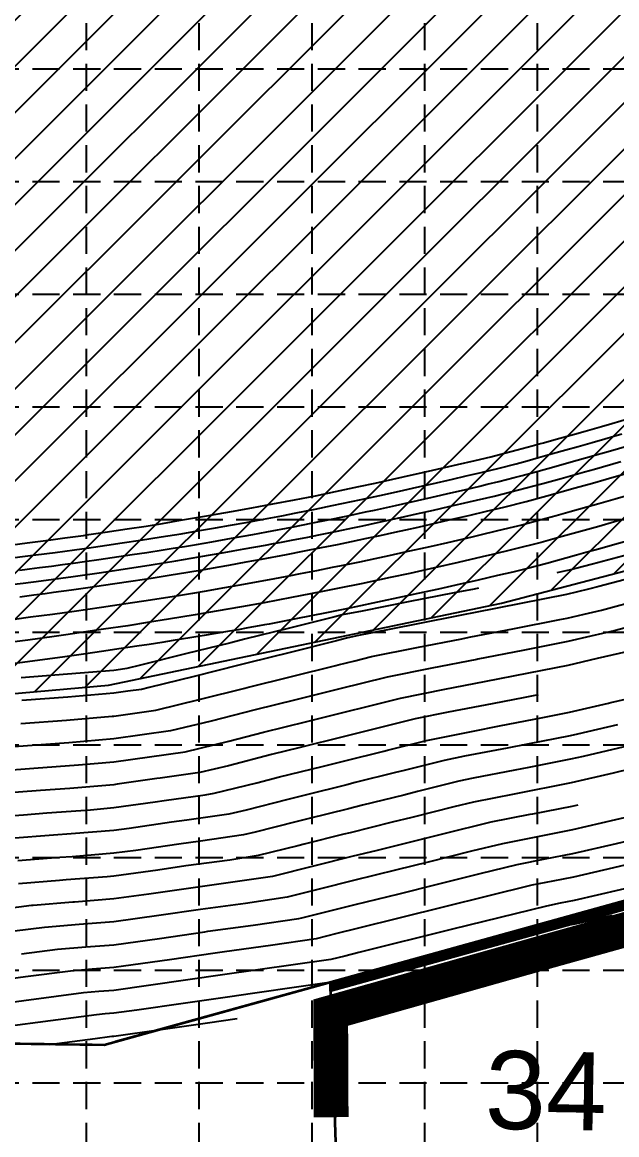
# Model space of a CAD drawing. Header units: inches. Extents: x 2387375 to 2389038, y 7083851 to 7084891.
# Drawn here: x 2387906.5 to 2388043.2, y 7084410.6 to 7084666.7 of the extents above; entities that cross this region are included whole.
import ezdxf
from ezdxf.enums import TextEntityAlignment as Align

# ---------------------------------------------------------------- set-up
doc = ezdxf.new("R2010")
doc.units = ezdxf.units.IN
doc.header["$MEASUREMENT"] = 0
doc.linetypes.add('HIDDEN', pattern=[0.375, 0.25, -0.125])
for name, color, linetype in [('CPGR1$0$CPG-FF', 2, 'Continuous'), ('GRID', 254, 'HIDDEN'), ('JCTR1$0$TP-CT-MAJR', 251, 'Continuous'), ('JCTR1$0$TP-CT-MINR', 253, 'Continuous'), ('SILT FENCE', 200, 'Continuous'), ('WATER', 5, 'Continuous')]:
    doc.layers.add(name, color=color, linetype=linetype)
for name, color, linetype, lineweight in [('CPGR1$0$CPG-PV-WALL', 2, 'Continuous', 30), ('CRWR1$0$CRW-PR-LOT', 3, 'Continuous', 35), ('CRWR1$0$CRW-PR-PLAT-LN', 2, 'Continuous', 30), ('CRWR1$0$CRW-PR-ROW', 4, 'Continuous', 80), ('XREF-JCTR', 7, 'Continuous', 35)]:
    doc.layers.add(name, color=color, linetype=linetype, lineweight=lineweight)
doc.styles.add('L100', font='simplex', dxfattribs={"height": 4})
doc.styles.get("Standard").update_dxf_attribs({"font": 'ARIAL.TTF'})
doc.dimstyles.new('SPOT', dxfattribs={"dimscale": 40, "dimtxt": 4, "dimasz": 0.025, "dimexe": 0.03, "dimexo": 0.03, "dimgap": 0.03, "dimtad": 0, "dimtih": 1, "dimtoh": 1, "dimdsep": 46, "dimtxsty": 'L100', "dimblk": 'c', "dimcen": 0, "dimadec": 0, "dimazin": 0, "dimtfac": 1, "dimtofl": 0, "dimtmove": 0, "dimatfit": 3, "dimldrblk": 'c', "dimfxl": 0, "dimtolj": 1, "dimtzin": 0, "dimarcsym": 0})

# ---------------------------------------------------------------- blocks, each defined once
blk = doc.blocks.new('c')

msp = doc.modelspace()

# ---------------------------------------------------------------- hatches: boundary and pattern name
at = {"layer": 'CPGR1$0$CPG-PV-WALL'}
h = msp.add_hatch(dxfattribs=at)
h.set_pattern_fill('ANSI31', color=130, angle=90, style=0)
h.set_pattern_definition([(135, (9472566.95094, 4696131.97047), (-0.0883883476483, -0.0883883476483), [])])
edge = h.paths.add_edge_path()
edge.add_arc((2387743.3, 7084275.54), 183, 66.9842, 90.4711)
edge.add_line((2387741.79, 7084458.54), (2387677.29, 7084458.01))
edge.add_arc((2387676.53, 7084550), 92, 246.3243, 270.4711, ccw=False)
edge.add_arc((2387596.22, 7084366.84), 108, 66.3243, 71.0852)
edge.add_line((2387631.23, 7084469.01), (2387631.88, 7084470.9))
edge.add_arc((2387596.22, 7084366.84), 110, 66.3243, 71.0852, ccw=False)
edge.add_arc((2387676.53, 7084550), 90, 246.3243, 270.4711)
edge.add_line((2387677.27, 7084460.01), (2387741.78, 7084460.54))
edge.add_arc((2387743.3, 7084275.54), 185, 66.9842, 90.4711, ccw=False)
edge.add_line((2387815.63, 7084445.82), (2387814.85, 7084443.98))
h.paths.add_polyline_path([(2387977.36, 7084443.68), (2388528.08, 7084596.47), (2388549.5, 7084519.29), (2388551.42, 7084519.83), (2388529.47, 7084598.93), (2387977.3, 7084445.73)])
at = {"layer": 'WATER'}
h = msp.add_hatch(dxfattribs=at)
h.set_pattern_fill('ANSI31', color=256, scale=60, style=0)
h.paths.add_polyline_path([(2387654.94, 7084521.62), (2387679.64, 7084506.64), (2387723.77, 7084497.76), (2387889.16, 7084510.8), (2387926.35, 7084514.13), (2388016.7, 7084533), (2388141.86, 7084565.74), (2388228.84, 7084591.57), (2388390.66, 7084629), (2388500.85, 7084657.63), (2388592.27, 7084679.7), (2388707.43, 7084710.82), (2388737.54, 7084716.2), (2388780.22, 7084766.43), (2388754.71, 7084793.89), (2388201.91, 7084776.28), (2388014.44, 7084766.67), (2387879.85, 7084777.88), (2387769.29, 7084787.49), (2387692.38, 7084779.48), (2387663.54, 7084771.47), (2387660.34, 7084745.84), (2387660.34, 7084691.39), (2387641.11, 7084659.35), (2387628.29, 7084611.3), (2387633.61, 7084569.81), (2387646.88, 7084529.48)])

# ---------------------------------------------------------------- linework, layer by layer
at = {"color": 7}
for p, q in [((2388762.41, 7084663.56), (2387927.99, 7084432.05)), ((2387922.59, 7084431.36), (2387820.11, 7084432.78))]:
    msp.add_line(p, q, dxfattribs=at)
at = {"layer": 'CPGR1$0$CPG-PV-WALL', "color": 130}
msp.add_lwpolyline([(2387977.36, 7084443.68), (2388528.08, 7084596.47), (2388549.5, 7084519.29), (2388551.42, 7084519.83), (2388529.47, 7084598.93), (2387977.3, 7084445.73), (2387977.36, 7084443.68)], dxfattribs=at)
at = {"layer": 'CRWR1$0$CRW-PR-LOT', "color": 7}
msp.add_line((2387977.3, 7084445.73), (2387979.67, 7084375.04), dxfattribs=at)
msp.add_lwpolyline([(2387581.27, 7084497.63), (2387606.53, 7084493.42), (2387606.67, 7084476.34, -0.079681), (2387640.39, 7084467.58, 0.105752), (2387677.27, 7084460.01), (2387741.78, 7084460.54, -0.14249), (2387841.24, 7084432.49), (2387925.34, 7084431.32), (2388765.06, 7084664.3), (2388974.71, 7084370.95), (2388910.44, 7084251.14)], format="xyb", dxfattribs=at)
at = {"layer": 'CRWR1$0$CRW-PR-PLAT-LN', "color": 7}
msp.add_lwpolyline([(2387979.67, 7084375.04), (2387977.3, 7084445.73), (2388068.5, 7084471.04), (2388071.62, 7084378.09, -0.002413), (2388067.52, 7084377.93), (2387984.75, 7084375.16, -0.005643), (2387979.67, 7084375.04, -3.875605)], format="xyb", dxfattribs=at)
for points in [[(2387841.24, 7084432.49), (2387925.34, 7084431.32), (2387977.3, 7084445.73)], [(2387977.3, 7084445.73), (2387979.67, 7084375.04)]]:
    msp.add_lwpolyline(points, dxfattribs=at)
at = {"layer": 'CRWR1$0$CRW-PR-ROW', "color": 7}
msp.add_arc((2387977.2, 7084600.03), 225, 234.2147, 271.9224, dxfattribs=at)
at = {"layer": 'GRID', "color": 252, "linetype": 'HIDDEN', "ltscale": 25}
for p, q in [((2387921.22, 7084863.39), (2387921.22, 7083955.7)), ((2387947.15, 7084863.39), (2387947.15, 7083955.7)), ((2387973.08, 7084863.39), (2387973.08, 7083955.7)), ((2387999.01, 7084863.39), (2387999.01, 7083955.7)), ((2388024.95, 7084863.39), (2388024.95, 7083955.7)), ((2387402.61, 7084655.94), (2389010.32, 7084655.94)), ((2387402.61, 7084630.01), (2389010.32, 7084630.01)), ((2387402.61, 7084604.08), (2389010.32, 7084604.08)), ((2387402.61, 7084578.15), (2389010.32, 7084578.15)), ((2387402.61, 7084552.22), (2389010.32, 7084552.22)), ((2387402.61, 7084526.29), (2389010.32, 7084526.29)), ((2387402.61, 7084500.36), (2389010.32, 7084500.36)), ((2387402.61, 7084474.43), (2389010.32, 7084474.43)), ((2387402.61, 7084448.5), (2389010.32, 7084448.5)), ((2387402.61, 7084422.57), (2389010.32, 7084422.57))]:
    msp.add_line(p, q, dxfattribs=at)
at = {"layer": 'JCTR1$0$TP-CT-MAJR', "color": 35}
for points, elevation in [([(2387902.01, 7084537.01), (2387906.75, 7084537.61), (2387910.83, 7084538.15), (2387918.24, 7084539.15), (2387924.17, 7084539.99), (2387930.71, 7084540.95), (2387936.16, 7084541.8), (2387941.86, 7084542.74), (2387947.11, 7084543.64), (2387952.95, 7084544.66), (2387955.05, 7084545.04), (2387957.58, 7084545.49), (2387962.42, 7084546.36), (2387964.26, 7084546.69), (2387966.14, 7084547.03), (2387968.85, 7084547.53), (2387971.83, 7084548.11), (2387975.11, 7084548.77), (2387978.95, 7084549.56), (2387982.57, 7084550.32), (2387984.84, 7084550.81), (2387988.18, 7084551.53), (2387993.52, 7084552.71), (2387997.18, 7084553.53), (2388001.09, 7084554.41), (2388004.64, 7084555.22), (2388009.32, 7084556.3), (2388015, 7084557.62), (2388018.85, 7084558.57), (2388024.17, 7084559.98), (2388026.25, 7084560.54), (2388030.43, 7084561.7), (2388035.8, 7084563.2), (2388038.14, 7084563.86), (2388044.17, 7084565.58)], 595), ([(2388042.14, 7084461.09), (2388035.01, 7084459.43), (2388033.56, 7084459.09), (2388031.98, 7084458.78), (2388030.4, 7084458.47), (2388020.06, 7084455.92), (2388009.72, 7084453.34), (2388007.35, 7084452.76), (2387997.01, 7084450.19), (2387986.67, 7084447.63), (2387984.3, 7084447.04), (2387982.57, 7084446.61), (2387980.83, 7084446.18), (2387970.15, 7084444.63), (2387959.46, 7084443.12), (2387954.22, 7084442.38), (2387943.54, 7084440.84), (2387932.85, 7084439.31), (2387927.61, 7084438.58), (2387925.59, 7084438.42), (2387923.57, 7084438.25), (2387913.04, 7084436.87), (2387902.5, 7084435.47)], 615)]:
    msp.add_lwpolyline(points, dxfattribs=dict(at, elevation=elevation))
for points in [[(2388047.98, 7084544.72), (2388037.62, 7084541.95), (2388033.84, 7084540.94), (2388032.69, 7084540.67), (2388031.54, 7084540.4), (2388029.45, 7084539.99)], [(2388011.46, 7084536.44), (2388010.41, 7084536.23), (2388005.82, 7084535.33), (2387995.26, 7084533.25), (2387984.69, 7084531.17), (2387980.1, 7084530.26), (2387979.23, 7084530.04), (2387978.36, 7084529.82), (2387967.98, 7084527.24), (2387957.6, 7084524.66), (2387954.47, 7084523.88), (2387944.09, 7084521.28), (2387933.71, 7084518.7), (2387930.57, 7084517.93), (2387929.09, 7084517.72), (2387927.61, 7084517.51), (2387916.96, 7084516.64), (2387906.3, 7084515.8)], [(2388025.14, 7084511.89), (2388022.12, 7084511.29), (2388014.54, 7084509.82), (2388004.44, 7084507.86), (2387996.87, 7084506.33), (2387988.61, 7084504.28), (2387980.34, 7084502.23), (2387970.44, 7084499.77), (2387963.84, 7084498.12), (2387953.96, 7084495.57), (2387947.33, 7084494.01), (2387938.2, 7084492.71), (2387937.47, 7084492.61), (2387928.34, 7084491.28), (2387927.61, 7084491.2), (2387917.45, 7084490.35), (2387910.69, 7084489.84), (2387900.52, 7084489.06)], [(2388034.26, 7084486.51), (2388032.88, 7084486.2), (2388023.87, 7084484.42), (2388023.26, 7084484.3), (2388014.24, 7084482.54), (2388013.63, 7084482.4), (2388003.8, 7084479.99), (2387997.98, 7084478.52), (2387988.16, 7084476.08), (2387982.32, 7084474.63), (2387973.49, 7084472.43), (2387973.2, 7084472.36), (2387964.38, 7084470.14), (2387964.08, 7084470.09), (2387953.88, 7084468.57), (2387945.85, 7084467.49), (2387935.64, 7084465.98), (2387927.61, 7084464.89), (2387918.52, 7084464.16), (2387918.14, 7084464.13), (2387909.05, 7084463.41), (2387908.67, 7084463.37), (2387898.68, 7084462.07)]]:
    msp.add_lwpolyline(points, dxfattribs=at)
at = {"layer": 'JCTR1$0$TP-CT-MINR', "color": 35}
for p, q in [((2388042.13, 7084574.36, 592), (2388046.27, 7084575.56, 592)), ((2388033.52, 7084571.91, 592), (2388035.95, 7084572.6, 592)), ((2388035.95, 7084572.6, 592), (2388039.7, 7084573.66, 592)), ((2388039.7, 7084573.66, 592), (2388042.13, 7084574.36, 592)), ((2388023.75, 7084569.19, 592), (2388025.4, 7084569.65, 592)), ((2388025.4, 7084569.65, 592), (2388026.39, 7084569.92, 592)), ((2388026.39, 7084569.92, 592), (2388029.32, 7084570.73, 592)), ((2388029.32, 7084570.73, 592), (2388033.52, 7084571.91, 592)), ((2388034.35, 7084569.06, 593), (2388037.59, 7084569.98, 593)), ((2388037.59, 7084569.98, 593), (2388040.46, 7084570.79, 593)), ((2388040.46, 7084570.79, 593), (2388042.56, 7084571.39, 593)), ((2388042.56, 7084571.39, 593), (2388044.43, 7084571.93, 593)), ((2388014.24, 7084566.7, 592), (2388017.42, 7084567.49, 592)), ((2388017.42, 7084567.49, 592), (2388020.35, 7084568.26, 592)), ((2388020.35, 7084568.26, 592), (2388023.75, 7084569.19, 592)), ((2388025.23, 7084566.5, 593), (2388027.37, 7084567.1, 593)), ((2388027.37, 7084567.1, 593), (2388028.48, 7084567.41, 593)), ((2388028.48, 7084567.41, 593), (2388031.51, 7084568.26, 593)), ((2388031.51, 7084568.26, 593), (2388034.35, 7084569.06, 593)), ((2388037.99, 7084566.97, 594), (2388039.54, 7084567.41, 594)), ((2388039.54, 7084567.41, 594), (2388041.23, 7084567.89, 594)), ((2388041.23, 7084567.89, 594), (2388046.01, 7084569.26, 594)), ((2388003.65, 7084564.23, 592), (2388006.61, 7084564.92, 592)), ((2388006.61, 7084564.92, 592), (2388010.64, 7084565.85, 592)), ((2388010.64, 7084565.85, 592), (2388014.24, 7084566.7, 592)), ((2388016.19, 7084564.09, 593), (2388020.09, 7084565.08, 593)), ((2388020.09, 7084565.08, 593), (2388022.66, 7084565.78, 593)), ((2388022.66, 7084565.78, 593), (2388025.23, 7084566.5, 593)), ((2388027.38, 7084563.99, 594), (2388034.09, 7084565.87, 594)), ((2388034.09, 7084565.87, 594), (2388037.99, 7084566.97, 594)), ((2387987.64, 7084560.63, 592), (2387994.09, 7084562.06, 592)), ((2387994.09, 7084562.06, 592), (2387999.25, 7084563.22, 592)), ((2387999.25, 7084563.22, 592), (2388003.65, 7084564.23, 592)), ((2388005.42, 7084561.52, 593), (2388008.58, 7084562.27, 593)), ((2388008.58, 7084562.27, 593), (2388012.06, 7084563.09, 593)), ((2388012.06, 7084563.09, 593), (2388016.19, 7084564.09, 593)), ((2388016.08, 7084560.98, 594), (2388019.64, 7084561.87, 594)), ((2388019.64, 7084561.87, 594), (2388021.5, 7084562.36, 594)), ((2388021.5, 7084562.36, 594), (2388024.3, 7084563.13, 594)), ((2388024.3, 7084563.13, 594), (2388027.38, 7084563.99, 594)), ((2388040.81, 7084561.53, 596), (2388045.85, 7084562.97, 596)), ((2387978.58, 7084558.68, 592), (2387983.92, 7084559.82, 592)), ((2387983.92, 7084559.82, 592), (2387987.64, 7084560.63, 592)), ((2387993.3, 7084558.76, 593), (2387997.27, 7084559.65, 593)), ((2387997.27, 7084559.65, 593), (2388000.77, 7084560.45, 593)), ((2388000.77, 7084560.45, 593), (2388005.42, 7084561.52, 593)), ((2388008.22, 7084559.1, 594), (2388011.73, 7084559.93, 594)), ((2388011.73, 7084559.93, 594), (2388013.46, 7084560.35, 594)), ((2388013.46, 7084560.35, 594), (2388016.08, 7084560.98, 594)), ((2388027.12, 7084557.68, 596), (2388033.65, 7084559.51, 596)), ((2388033.65, 7084559.51, 596), (2388037.67, 7084560.64, 596)), ((2388037.67, 7084560.64, 596), (2388040.81, 7084561.53, 596)), ((2387964.14, 7084555.82, 592), (2387969.13, 7084556.76, 592)), ((2387969.13, 7084556.76, 592), (2387973.96, 7084557.72, 592)), ((2387973.96, 7084557.72, 592), (2387978.58, 7084558.68, 592)), ((2387977.78, 7084555.44, 593), (2387984.43, 7084556.83, 593)), ((2387984.43, 7084556.83, 593), (2387988.72, 7084557.75, 593)), ((2387988.72, 7084557.75, 593), (2387993.3, 7084558.76, 593)), ((2387997.38, 7084556.6, 594), (2388000.75, 7084557.36, 594)), ((2388000.75, 7084557.36, 594), (2388005.05, 7084558.36, 594)), ((2388005.05, 7084558.36, 594), (2388008.22, 7084559.1, 594)), ((2388022.42, 7084556.39, 596), (2388027.12, 7084557.68, 596)), ((2388042.83, 7084556.91, 597), (2388039.07, 7084555.84, 597)), ((2388047.4, 7084558.21, 597), (2388042.83, 7084556.91, 597)), ((2387954.66, 7084554.11, 592), (2387959.32, 7084554.94, 592)), ((2387959.32, 7084554.94, 592), (2387964.14, 7084555.82, 592)), ((2387969.54, 7084553.78, 593), (2387973.91, 7084554.65, 593)), ((2387973.91, 7084554.65, 593), (2387977.78, 7084555.44, 593)), ((2387985.46, 7084553.98, 594), (2387987.51, 7084554.42, 594)), ((2387987.51, 7084554.42, 594), (2387992.33, 7084555.47, 594)), ((2387992.33, 7084555.47, 594), (2387997.38, 7084556.6, 594)), ((2388013.26, 7084554.12, 596), (2388017.29, 7084555.09, 596)), ((2388017.29, 7084555.09, 596), (2388022.42, 7084556.39, 596)), ((2388036.34, 7084555.07, 597), (2388032.49, 7084553.99, 597)), ((2388039.07, 7084555.84, 597), (2388036.34, 7084555.07, 597)), ((2387938.74, 7084551.34, 592), (2387942.93, 7084552.05, 592)), ((2387942.93, 7084552.05, 592), (2387949.81, 7084553.24, 592)), ((2387949.81, 7084553.24, 592), (2387954.66, 7084554.11, 592)), ((2387958.02, 7084551.58, 593), (2387961.98, 7084552.32, 593)), ((2387961.98, 7084552.32, 593), (2387966.2, 7084553.12, 593)), ((2387966.2, 7084553.12, 593), (2387969.54, 7084553.78, 593)), ((2387973.35, 7084551.47, 594), (2387976.49, 7084552.11, 594)), ((2387976.49, 7084552.11, 594), (2387981.37, 7084553.12, 594)), ((2387981.37, 7084553.12, 594), (2387985.46, 7084553.98, 594)), ((2388002.07, 7084551.51, 596), (2388005.4, 7084552.28, 596)), ((2388005.4, 7084552.28, 596), (2388009.49, 7084553.23, 596)), ((2388009.49, 7084553.23, 596), (2388013.26, 7084554.12, 596)), ((2388025.85, 7084552.14, 597), (2388021.42, 7084550.97, 597)), ((2388029.28, 7084553.09, 597), (2388025.85, 7084552.14, 597)), ((2388032.49, 7084553.99, 597), (2388029.28, 7084553.09, 597)), ((2388042.73, 7084551.68, 598), (2388039.11, 7084550.66, 598)), ((2388047.98, 7084553.18, 598), (2388042.73, 7084551.68, 598)), ((2387921.85, 7084548.77, 592), (2387925.55, 7084549.3, 592)), ((2387925.55, 7084549.3, 592), (2387930.64, 7084550.06, 592)), ((2387930.64, 7084550.06, 592), (2387934.99, 7084550.74, 592)), ((2387934.99, 7084550.74, 592), (2387938.74, 7084551.34, 592)), ((2387943.07, 7084548.97, 593), (2387946.82, 7084549.6, 593)), ((2387946.82, 7084549.6, 593), (2387950.98, 7084550.32, 593)), ((2387950.98, 7084550.32, 593), (2387954.37, 7084550.92, 593)), ((2387954.37, 7084550.92, 593), (2387958.02, 7084551.58, 593)), ((2387959.51, 7084548.8, 594), (2387962.79, 7084549.42, 594)), ((2387962.79, 7084549.42, 594), (2387968.48, 7084550.51, 594)), ((2387968.48, 7084550.51, 594), (2387973.35, 7084551.47, 594)), ((2387988.84, 7084548.58, 596), (2387992.2, 7084549.31, 596)), ((2387992.2, 7084549.31, 596), (2387994.75, 7084549.87, 596)), ((2387994.75, 7084549.87, 596), (2387997.59, 7084550.5, 596)), ((2387997.59, 7084550.5, 596), (2388002.07, 7084551.51, 596)), ((2388015.53, 7084549.53, 597), (2388012.07, 7084548.7, 597)), ((2388018.39, 7084550.22, 597), (2388015.53, 7084549.53, 597)), ((2388021.42, 7084550.97, 597), (2388018.39, 7084550.22, 597)), ((2388034.86, 7084549.46, 598), (2388030.67, 7084548.29, 598)), ((2388039.11, 7084550.66, 598), (2388034.86, 7084549.46, 598)), ((2387904.28, 7084546.4, 592), (2387907.63, 7084546.83, 592)), ((2387907.63, 7084546.83, 592), (2387912.52, 7084547.48, 592)), ((2387912.52, 7084547.48, 592), (2387916.28, 7084547.99, 592)), ((2387916.28, 7084547.99, 592), (2387920.61, 7084548.59, 592)), ((2387920.61, 7084548.59, 592), (2387921.85, 7084548.77, 592)), ((2387925.93, 7084546.32, 593), (2387929.5, 7084546.84, 593)), ((2387929.5, 7084546.84, 593), (2387933.69, 7084547.47, 593)), ((2387933.69, 7084547.47, 593), (2387938.48, 7084548.22, 593)), ((2387938.48, 7084548.22, 593), (2387943.07, 7084548.97, 593)), ((2387943.83, 7084546.05, 594), (2387946.55, 7084546.51, 594)), ((2387946.55, 7084546.51, 594), (2387950.08, 7084547.11, 594)), ((2387950.08, 7084547.11, 594), (2387954.66, 7084547.92, 594)), ((2387954.66, 7084547.92, 594), (2387959.51, 7084548.8, 594)), ((2387975.3, 7084545.77, 596), (2387979.02, 7084546.52, 596)), ((2387979.02, 7084546.52, 596), (2387982.23, 7084547.18, 596)), ((2387982.23, 7084547.18, 596), (2387985.74, 7084547.92, 596)), ((2387985.74, 7084547.92, 596), (2387988.84, 7084548.58, 596)), ((2388004.34, 7084546.9, 597), (2388000.22, 7084545.96, 597)), ((2388009.91, 7084548.19, 597), (2388004.34, 7084546.9, 597)), ((2388012.07, 7084548.7, 597), (2388009.91, 7084548.19, 597)), ((2388025.84, 7084546.95, 598), (2388019.34, 7084545.3, 598)), ((2388030.67, 7084548.29, 598), (2388025.84, 7084546.95, 598)), ((2388045.88, 7084547.35, 599), (2388042.79, 7084546.48, 599)), ((2387906.59, 7084543.69, 593), (2387909.64, 7084544.08, 593)), ((2387909.64, 7084544.08, 593), (2387914.1, 7084544.67, 593)), ((2387914.1, 7084544.67, 593), (2387918.56, 7084545.28, 593)), ((2387918.56, 7084545.28, 593), (2387921.36, 7084545.67, 593)), ((2387921.36, 7084545.67, 593), (2387925.93, 7084546.32, 593)), ((2387928.72, 7084543.69, 594), (2387931.83, 7084544.15, 594)), ((2387931.83, 7084544.15, 594), (2387935.16, 7084544.66, 594)), ((2387935.16, 7084544.66, 594), (2387938.94, 7084545.25, 594)), ((2387938.94, 7084545.25, 594), (2387941.25, 7084545.63, 594)), ((2387941.25, 7084545.63, 594), (2387943.83, 7084546.05, 594)), ((2387961.54, 7084543.11, 596), (2387967.25, 7084544.19, 596)), ((2387967.25, 7084544.19, 596), (2387971.42, 7084545, 596)), ((2387971.42, 7084545, 596), (2387975.3, 7084545.77, 596)), ((2387994.52, 7084544.7, 597), (2387990.83, 7084543.89, 597)), ((2388000.22, 7084545.96, 597), (2387994.52, 7084544.7, 597)), ((2388014.62, 7084544.17, 598), (2388012.25, 7084543.61, 598)), ((2388019.34, 7084545.3, 598), (2388014.62, 7084544.17, 598)), ((2388033.93, 7084544, 599), (2388027.17, 7084542.13, 599)), ((2388036.13, 7084544.61, 599), (2388033.93, 7084544, 599)), ((2388039.35, 7084545.51, 599), (2388036.13, 7084544.61, 599)), ((2388042.79, 7084546.48, 599), (2388039.35, 7084545.51, 599)), ((2387902.42, 7084543.16, 593), (2387906.59, 7084543.69, 593)), ((2387910.52, 7084541.17, 594), (2387913.22, 7084541.52, 594)), ((2387913.22, 7084541.52, 594), (2387915.75, 7084541.86, 594)), ((2387915.75, 7084541.86, 594), (2387918.24, 7084542.2, 594)), ((2387918.24, 7084542.2, 594), (2387920.8, 7084542.56, 594)), ((2387920.8, 7084542.56, 594), (2387924.14, 7084543.03, 594)), ((2387924.14, 7084543.03, 594), (2387928.72, 7084543.69, 594)), ((2387951.83, 7084541.35, 596), (2387954, 7084541.74, 596)), ((2387954, 7084541.74, 596), (2387958.03, 7084542.46, 596)), ((2387958.03, 7084542.46, 596), (2387961.54, 7084543.11, 596)), ((2387979.89, 7084541.59, 597), (2387977.82, 7084541.17, 597)), ((2387982.18, 7084542.06, 597), (2387979.89, 7084541.59, 597)), ((2387984.03, 7084542.45, 597), (2387982.18, 7084542.06, 597)), ((2387987.63, 7084543.2, 597), (2387984.03, 7084542.45, 597)), ((2387990.83, 7084543.89, 597), (2387987.63, 7084543.2, 597)), ((2388006.73, 7084542.32, 598), (2388001.34, 7084541.1, 598)), ((2388012.25, 7084543.61, 598), (2388006.73, 7084542.32, 598)), ((2388027.17, 7084542.13, 599), (2388023.04, 7084541.05, 599)), ((2387905.92, 7084540.57, 594), (2387907.11, 7084540.73, 594)), ((2387907.11, 7084540.73, 594), (2387908.2, 7084540.86, 594)), ((2387908.2, 7084540.86, 594), (2387910.52, 7084541.17, 594)), ((2387936.18, 7084538.76, 596), (2387940.74, 7084539.48, 596)), ((2387940.74, 7084539.48, 596), (2387944.13, 7084540.04, 596)), ((2387944.13, 7084540.04, 596), (2387948.32, 7084540.75, 596)), ((2387948.32, 7084540.75, 596), (2387951.83, 7084541.35, 596)), ((2387968.17, 7084539.27, 597), (2387964.54, 7084538.58, 597)), ((2387970.06, 7084539.63, 597), (2387968.17, 7084539.27, 597)), ((2387971.65, 7084539.94, 597), (2387970.06, 7084539.63, 597)), ((2387974.16, 7084540.44, 597), (2387971.65, 7084539.94, 597)), ((2387977.82, 7084541.17, 597), (2387974.16, 7084540.44, 597)), ((2387991.1, 7084538.85, 598), (2387984.46, 7084537.45, 598)), ((2387995.64, 7084539.83, 598), (2387991.1, 7084538.85, 598)), ((2388001.34, 7084541.1, 598), (2387995.64, 7084539.83, 598)), ((2388015.77, 7084539.32, 599), (2388011.37, 7084538.31, 599)), ((2388019.3, 7084540.14, 599), (2388015.77, 7084539.32, 599)), ((2388023.04, 7084541.05, 599), (2388019.3, 7084540.14, 599)), ((2388049.4, 7084539.54, 601), (2388039.1, 7084536.79, 601)), ((2387917.82, 7084536.05, 596), (2387921.6, 7084536.58, 596)), ((2387921.6, 7084536.58, 596), (2387927.29, 7084537.41, 596)), ((2387927.29, 7084537.41, 596), (2387931.99, 7084538.11, 596)), ((2387931.99, 7084538.11, 596), (2387936.18, 7084538.76, 596)), ((2387952.6, 7084536.41, 597), (2387948.84, 7084535.76, 597)), ((2387956.57, 7084537.11, 597), (2387952.6, 7084536.41, 597)), ((2387964.54, 7084538.58, 597), (2387956.57, 7084537.11, 597)), ((2387979.38, 7084536.41, 598), (2387975.17, 7084535.57, 598)), ((2387984.46, 7084537.45, 598), (2387979.38, 7084536.41, 598)), ((2388006.19, 7084537.13, 599), (2388002.21, 7084536.24, 599)), ((2388011.37, 7084538.31, 599), (2388006.19, 7084537.13, 599)), ((2388039.1, 7084536.79, 601), (2388036.76, 7084536.17, 601)), ((2387905.98, 7084534.46, 596), (2387909.21, 7084534.88, 596)), ((2387909.21, 7084534.88, 596), (2387911.82, 7084535.23, 596)), ((2387911.82, 7084535.23, 596), (2387913.73, 7084535.49, 596)), ((2387913.73, 7084535.49, 596), (2387917.82, 7084536.05, 596)), ((2387939.02, 7084534.14, 597), (2387934.44, 7084533.42, 597)), ((2387942.48, 7084534.69, 597), (2387939.02, 7084534.14, 597)), ((2387945.65, 7084535.22, 597), (2387942.48, 7084534.69, 597)), ((2387948.84, 7084535.76, 597), (2387945.65, 7084535.22, 597)), ((2387968.44, 7084534.27, 598), (2387962.11, 7084533.08, 598)), ((2387975.17, 7084535.57, 598), (2387968.44, 7084534.27, 598)), ((2387993.95, 7084534.42, 599), (2387988.23, 7084533.2, 599)), ((2387997.52, 7084535.2, 599), (2387993.95, 7084534.42, 599)), ((2388002.21, 7084536.24, 599), (2387997.52, 7084535.2, 599)), ((2388031.67, 7084534.98, 601), (2388021.18, 7084532.9, 601)), ((2388034.22, 7084535.58, 601), (2388031.67, 7084534.98, 601)), ((2388036.76, 7084536.17, 601), (2388034.22, 7084535.58, 601)), ((2388039.69, 7084531.4, 602), (2388049.9, 7084534.11, 602)), ((2387924.76, 7084531.98, 597), (2387918.47, 7084531.08, 597)), ((2387929.82, 7084532.72, 597), (2387924.76, 7084531.98, 597)), ((2387934.44, 7084533.42, 597), (2387929.82, 7084532.72, 597)), ((2387956.94, 7084532.14, 598), (2387951.08, 7084531.11, 598)), ((2387962.11, 7084533.08, 598), (2387956.94, 7084532.14, 598)), ((2387980.33, 7084531.55, 599), (2387976.49, 7084530.77, 599)), ((2387983.19, 7084532.14, 599), (2387980.33, 7084531.55, 599)), ((2387988.23, 7084533.2, 599), (2387983.19, 7084532.14, 599)), ((2388021.18, 7084532.9, 601), (2388010.69, 7084530.84, 601)), ((2388035.75, 7084530.48, 602), (2388039.69, 7084531.4, 602)), ((2387908.42, 7084529.72, 597), (2387904.76, 7084529.25, 597)), ((2387913.46, 7084530.39, 597), (2387908.42, 7084529.72, 597)), ((2387918.47, 7084531.08, 597), (2387913.46, 7084530.39, 597)), ((2387940.14, 7084529.28, 598), (2387935.31, 7084528.5, 598)), ((2387946.26, 7084530.28, 598), (2387940.14, 7084529.28, 598)), ((2387951.08, 7084531.11, 598), (2387946.26, 7084530.28, 598)), ((2387966.71, 7084528.84, 599), (2387965.22, 7084528.55, 599)), ((2387969.4, 7084529.36, 599), (2387966.71, 7084528.84, 599)), ((2387976.49, 7084530.77, 599), (2387969.4, 7084529.36, 599)), ((2388007.56, 7084530.23, 601), (2387997.07, 7084528.17, 601)), ((2388010.69, 7084530.84, 601), (2388007.56, 7084530.23, 601)), ((2388019.72, 7084527.16, 602), (2388030.13, 7084529.22, 602)), ((2388030.13, 7084529.22, 602), (2388031.81, 7084529.56, 602)), ((2388031.81, 7084529.56, 602), (2388035.75, 7084530.48, 602)), ((2388052.27, 7084529.19, 603), (2388042.62, 7084526.63, 603)), ((2387925.23, 7084526.97, 598), (2387916.56, 7084525.71, 598)), ((2387930.76, 7084527.8, 598), (2387925.23, 7084526.97, 598)), ((2387935.31, 7084528.5, 598), (2387930.76, 7084527.8, 598)), ((2387953.72, 7084526.45, 599), (2387951.03, 7084525.98, 599)), ((2387956.18, 7084526.87, 599), (2387953.72, 7084526.45, 599)), ((2387958.41, 7084527.27, 599), (2387956.18, 7084526.87, 599)), ((2387961.01, 7084527.75, 599), (2387958.41, 7084527.27, 599)), ((2387962.26, 7084527.99, 599), (2387961.01, 7084527.75, 599)), ((2387963.28, 7084528.18, 599), (2387962.26, 7084527.99, 599)), ((2387964.48, 7084528.41, 599), (2387963.28, 7084528.18, 599)), ((2387965.22, 7084528.55, 599), (2387964.48, 7084528.41, 599)), ((2387986.57, 7084526.1, 601), (2387983.45, 7084525.47, 601)), ((2387997.07, 7084528.17, 601), (2387986.57, 7084526.1, 601)), ((2388009.31, 7084525.12, 602), (2388019.72, 7084527.16, 602)), ((2388042.62, 7084526.63, 603), (2388037.28, 7084525.39, 603)), ((2387907.83, 7084524.5, 598), (2387899.69, 7084523.43, 598)), ((2387913.84, 7084525.33, 598), (2387907.83, 7084524.5, 598)), ((2387916.56, 7084525.71, 598), (2387913.84, 7084525.33, 598)), ((2387935.73, 7084523.49, 599), (2387932.87, 7084523.05, 599)), ((2387938.58, 7084523.94, 599), (2387935.73, 7084523.49, 599)), ((2387941.24, 7084524.36, 599), (2387938.58, 7084523.94, 599)), ((2387942.64, 7084524.59, 599), (2387941.24, 7084524.36, 599)), ((2387945.96, 7084525.13, 599), (2387942.64, 7084524.59, 599)), ((2387948.38, 7084525.53, 599), (2387945.96, 7084525.13, 599)), ((2387951.03, 7084525.98, 599), (2387948.38, 7084525.53, 599)), ((2387978.75, 7084524.3, 601), (2387968.44, 7084521.73, 601)), ((2387981.1, 7084524.89, 601), (2387978.75, 7084524.3, 601)), ((2387983.45, 7084525.47, 601), (2387981.1, 7084524.89, 601)), ((2387997.22, 7084522.76, 602), (2388007.63, 7084524.79, 602)), ((2388007.63, 7084524.79, 602), (2388009.31, 7084525.12, 602)), ((2388031.94, 7084524.14, 603), (2388021.63, 7084522.09, 603)), ((2388037.28, 7084525.39, 603), (2388031.94, 7084524.14, 603)), ((2387921.14, 7084521.33, 599), (2387915.75, 7084520.57, 599)), ((2387924.72, 7084521.84, 599), (2387921.14, 7084521.33, 599)), ((2387929.3, 7084522.51, 599), (2387924.72, 7084521.84, 599)), ((2387932.87, 7084523.05, 599), (2387929.3, 7084522.51, 599)), ((2387968.44, 7084521.73, 601), (2387958.14, 7084519.17, 601)), ((2387986.81, 7084520.68, 602), (2387997.22, 7084522.76, 602)), ((2388021.63, 7084522.09, 603), (2388011.3, 7084520.07, 603)), ((2388038.82, 7084520.29, 604), (2388045.55, 7084521.86, 604)), ((2387915.75, 7084520.57, 599), (2387904.8, 7084519.12, 599)), ((2387956.34, 7084518.72, 601), (2387946.04, 7084516.12, 601)), ((2387958.14, 7084519.17, 601), (2387956.34, 7084518.72, 601)), ((2387968.43, 7084516.12, 602), (2387978.66, 7084518.67, 602)), ((2387978.66, 7084518.67, 602), (2387979.15, 7084518.79, 602)), ((2387979.15, 7084518.79, 602), (2387982.98, 7084519.74, 602)), ((2387982.98, 7084519.74, 602), (2387986.81, 7084520.68, 602)), ((2388011.05, 7084520.02, 603), (2388000.73, 7084518.01, 603)), ((2388011.3, 7084520.07, 603), (2388011.05, 7084520.02, 603)), ((2388023.01, 7084516.91, 604), (2388032.08, 7084518.72, 604)), ((2388032.08, 7084518.72, 604), (2388038.82, 7084520.29, 604)), ((2387946.04, 7084516.12, 601), (2387935.73, 7084513.57, 601)), ((2387958.21, 7084513.58, 602), (2387968.43, 7084516.12, 602)), ((2387990.16, 7084515.9, 603), (2387984.86, 7084514.59, 603)), ((2387990.41, 7084515.95, 603), (2387990.16, 7084515.9, 603)), ((2388000.73, 7084518.01, 603), (2387990.41, 7084515.95, 603)), ((2388012.8, 7084514.92, 604), (2388023.01, 7084516.91, 604)), ((2387935.73, 7084513.57, 601), (2387933.92, 7084513.14, 601)), ((2387947.51, 7084510.86, 602), (2387957.72, 7084513.45, 602)), ((2387957.72, 7084513.45, 602), (2387958.21, 7084513.58, 602)), ((2387979.55, 7084513.27, 603), (2387969.42, 7084510.75, 603)), ((2387984.86, 7084514.59, 603), (2387979.55, 7084513.27, 603)), ((2388003.72, 7084513.15, 604), (2388012.8, 7084514.92, 604)), ((2387917.03, 7084511.37, 601), (2387906.45, 7084510.54, 601)), ((2387927.61, 7084512.24, 601), (2387917.03, 7084511.37, 601)), ((2387930.77, 7084512.69, 601), (2387927.61, 7084512.24, 601)), ((2387933.92, 7084513.14, 601), (2387930.77, 7084512.69, 601)), ((2387937.27, 7084508.36, 602), (2387947.51, 7084510.86, 602)), ((2387969.42, 7084510.75, 603), (2387960.09, 7084508.43, 603)), ((2387986.73, 7084509.43, 604), (2387993.51, 7084511.11, 604)), ((2387993.51, 7084511.11, 604), (2388003.72, 7084513.15, 604)), ((2388041.88, 7084510.1, 606), (2388050.82, 7084512.17, 606)), ((2387932.44, 7084507.67, 602), (2387937.27, 7084508.36, 602)), ((2387960.09, 7084508.43, 603), (2387949.97, 7084505.84, 603)), ((2387979.94, 7084507.75, 604), (2387986.73, 7084509.43, 604)), ((2388032.35, 7084507.88, 606), (2388041.29, 7084509.96, 606)), ((2388041.29, 7084509.96, 606), (2388041.88, 7084510.1, 606)), ((2387906.22, 7084505.27, 602), (2387916.71, 7084506.08, 602)), ((2387916.71, 7084506.08, 602), (2387927.21, 7084506.94, 602)), ((2387927.21, 7084506.94, 602), (2387927.61, 7084506.98, 602)), ((2387927.61, 7084506.98, 602), (2387932.44, 7084507.67, 602)), ((2387949.97, 7084505.84, 603), (2387940.62, 7084503.58, 603)), ((2387961.96, 7084503.27, 604), (2387971.98, 7084505.77, 604)), ((2387971.98, 7084505.77, 604), (2387979.94, 7084507.75, 604)), ((2388016.29, 7084504.71, 606), (2388026.24, 7084506.64, 606)), ((2388026.24, 7084506.64, 606), (2388032.35, 7084507.88, 606)), ((2387940.62, 7084503.58, 603), (2387934.12, 7084502.65, 603)), ((2387954.02, 7084501.23, 604), (2387961.96, 7084503.27, 604)), ((2388000.22, 7084501.54, 606), (2388010.17, 7084503.53, 606)), ((2388010.17, 7084503.53, 606), (2388016.29, 7084504.71, 606)), ((2388043.41, 7084505.01, 607), (2388034.19, 7084502.83, 607)), ((2387917.21, 7084500.85, 603), (2387907.71, 7084500.13, 603)), ((2387927.61, 7084501.72, 603), (2387917.21, 7084500.85, 603)), ((2387934.12, 7084502.65, 603), (2387927.61, 7084501.72, 603)), ((2387943.98, 7084498.79, 604), (2387954.02, 7084501.23, 604)), ((2387990.48, 7084499.13, 606), (2387999.44, 7084501.37, 606)), ((2387999.44, 7084501.37, 606), (2388000.22, 7084501.54, 606)), ((2388022.7, 7084500.52, 607), (2388018.03, 7084499.61, 607)), ((2388032.48, 7084502.46, 607), (2388022.7, 7084500.52, 607)), ((2388034.19, 7084502.83, 607), (2388032.48, 7084502.46, 607)), ((2387907.71, 7084500.13, 603), (2387897.3, 7084499.32, 603)), ((2387935.8, 7084497.63, 604), (2387943.98, 7084498.79, 604)), ((2387980.73, 7084496.71, 606), (2387989.7, 7084498.93, 606)), ((2387989.7, 7084498.93, 606), (2387990.48, 7084499.13, 606)), ((2388018.03, 7084499.61, 607), (2388008.23, 7084497.73, 607)), ((2388044.94, 7084499.91, 608), (2388035.5, 7084497.68, 608)), ((2387909.2, 7084494.99, 604), (2387919.49, 7084495.76, 604)), ((2387919.49, 7084495.76, 604), (2387927.61, 7084496.46, 604)), ((2387927.61, 7084496.46, 604), (2387935.8, 7084497.63, 604)), ((2387965.71, 7084492.97, 606), (2387975.46, 7084495.4, 606)), ((2387975.46, 7084495.4, 606), (2387980.73, 7084496.71, 606)), ((2388003.57, 7084496.76, 607), (2387994.32, 7084494.47, 607)), ((2388008.23, 7084497.73, 607), (2388003.57, 7084496.76, 607)), ((2388032.62, 7084497.04, 608), (2388023.04, 7084495.14, 608)), ((2388035.5, 7084497.68, 608), (2388032.62, 7084497.04, 608)), ((2387901.07, 7084494.36, 604), (2387909.2, 7084494.99, 604)), ((2387960.45, 7084491.61, 606), (2387965.71, 7084492.97, 606)), ((2387992.35, 7084493.98, 607), (2387983.1, 7084491.68, 607)), ((2387994.32, 7084494.47, 607), (2387992.35, 7084493.98, 607)), ((2388019.77, 7084494.51, 608), (2388010.18, 7084492.66, 608)), ((2388023.04, 7084495.14, 608), (2388019.77, 7084494.51, 608)), ((2388042.39, 7084493.85, 609), (2388032.75, 7084491.62, 609)), ((2388046.47, 7084494.82, 609), (2388042.39, 7084493.85, 609)), ((2387950.68, 7084489.23, 606), (2387960.45, 7084491.61, 606)), ((2387981.13, 7084491.19, 607), (2387971.55, 7084488.8, 607)), ((2387983.1, 7084491.68, 607), (2387981.13, 7084491.19, 607)), ((2388006.92, 7084491.97, 608), (2387997.44, 7084489.63, 608)), ((2388010.18, 7084492.66, 608), (2388006.92, 7084491.97, 608)), ((2388030.85, 7084491.22, 609), (2388021.52, 7084489.41, 609)), ((2388032.75, 7084491.62, 609), (2388030.85, 7084491.22, 609)), ((2387939.15, 7084487.58, 606), (2387948.61, 7084488.85, 606)), ((2387948.61, 7084488.85, 606), (2387950.68, 7084489.23, 606)), ((2387967.58, 7084487.82, 607), (2387958.02, 7084485.33, 607)), ((2387971.55, 7084488.8, 607), (2387967.58, 7084487.82, 607)), ((2387994.23, 7084488.82, 608), (2387984.75, 7084486.47, 608)), ((2387997.44, 7084489.63, 608), (2387994.23, 7084488.82, 608)), ((2388019.61, 7084489.04, 609), (2388010.28, 7084487.19, 609)), ((2388021.52, 7084489.41, 609), (2388019.61, 7084489.04, 609)), ((2387912.18, 7084484.7, 606), (2387922.21, 7084485.44, 606)), ((2387922.21, 7084485.44, 606), (2387927.61, 7084485.93, 606)), ((2387927.61, 7084485.93, 606), (2387937.06, 7084487.27, 606)), ((2387937.06, 7084487.27, 606), (2387939.15, 7084487.58, 606)), ((2387958.02, 7084485.33, 607), (2387954.03, 7084484.44, 607)), ((2387981.53, 7084485.67, 608), (2387972.15, 7084483.34, 608)), ((2387984.75, 7084486.47, 608), (2387981.53, 7084485.67, 608)), ((2388005.75, 7084486.11, 609), (2387996.1, 7084483.67, 609)), ((2388010.28, 7084487.19, 609), (2388005.75, 7084486.11, 609)), ((2387896.75, 7084483.46, 606), (2387906.77, 7084484.29, 606)), ((2387906.77, 7084484.29, 606), (2387912.18, 7084484.7, 606)), ((2387940.82, 7084482.56, 607), (2387931.13, 7084481.11, 607)), ((2387944.34, 7084483.02, 607), (2387940.82, 7084482.56, 607)), ((2387954.03, 7084484.44, 607), (2387944.34, 7084483.02, 607)), ((2387969.46, 7084482.67, 608), (2387960.09, 7084480.24, 608)), ((2387972.15, 7084483.34, 608), (2387969.46, 7084482.67, 608)), ((2387991.58, 7084482.55, 609), (2387981.92, 7084480.15, 609)), ((2387996.1, 7084483.67, 609), (2387991.58, 7084482.55, 609)), ((2388042.95, 7084483.08, 611), (2388033.02, 7084480.78, 611)), ((2388049.53, 7084484.63, 611), (2388042.95, 7084483.08, 611)), ((2387927.61, 7084480.67, 607), (2387917.76, 7084479.86, 607)), ((2387931.13, 7084481.11, 607), (2387927.61, 7084480.67, 607)), ((2387960.09, 7084480.24, 608), (2387957.38, 7084479.66, 608)), ((2387981.92, 7084480.15, 609), (2387980.46, 7084479.79, 609)), ((2388033.02, 7084480.78, 611), (2388025, 7084479.2, 611)), ((2387913.67, 7084479.56, 607), (2387903.82, 7084478.81, 607)), ((2387917.76, 7084479.86, 607), (2387913.67, 7084479.56, 607)), ((2387942.5, 7084477.54, 608), (2387932.6, 7084476.06, 608)), ((2387947.49, 7084478.2, 608), (2387942.5, 7084477.54, 608)), ((2387957.38, 7084479.66, 608), (2387947.49, 7084478.2, 608)), ((2387971.33, 7084477.52, 609), (2387969.87, 7084477.14, 609)), ((2387980.46, 7084479.79, 609), (2387971.33, 7084477.52, 609)), ((2388016.98, 7084477.61, 611), (2388009.8, 7084475.87, 611)), ((2388025, 7084479.2, 611), (2388016.98, 7084477.61, 611)), ((2388033.15, 7084475.36, 612), (2388043.2, 7084477.68, 612)), ((2388043.2, 7084477.68, 612), (2388051.06, 7084479.53, 612)), ((2387927.61, 7084475.41, 608), (2387917.97, 7084474.62, 608)), ((2387932.6, 7084476.06, 608), (2387927.61, 7084475.41, 608)), ((2387960.73, 7084474.88, 609), (2387954.26, 7084473.86, 609)), ((2387969.87, 7084477.14, 609), (2387960.73, 7084474.88, 609)), ((2388009.8, 7084475.87, 611), (2387999.85, 7084473.37, 611)), ((2388026.75, 7084474.1, 612), (2388033.15, 7084475.36, 612)), ((2387915.16, 7084474.41, 608), (2387905.51, 7084473.68, 608)), ((2387917.97, 7084474.62, 608), (2387915.16, 7084474.41, 608)), ((2387944.17, 7084472.52, 609), (2387937.69, 7084471.55, 609)), ((2387954.26, 7084473.86, 609), (2387944.17, 7084472.52, 609)), ((2387999.85, 7084473.37, 611), (2387992.68, 7084471.59, 611)), ((2388011.79, 7084470.74, 612), (2388020.34, 7084472.83, 612)), ((2388020.34, 7084472.83, 612), (2388026.75, 7084474.1, 612)), ((2388052.59, 7084474.44, 613), (2388042.44, 7084472.06, 613)), ((2387926.05, 7084469.98, 609), (2387916.65, 7084469.27, 609)), ((2387927.61, 7084470.15, 609), (2387926.05, 7084469.98, 609)), ((2387937.69, 7084471.55, 609), (2387927.61, 7084470.15, 609)), ((2387992.68, 7084471.59, 611), (2387982.72, 7084469.12, 611)), ((2388001.73, 7084468.22, 612), (2388011.79, 7084470.74, 612)), ((2388033.29, 7084469.94, 613), (2388028.49, 7084468.99, 613)), ((2388042.44, 7084472.06, 613), (2388033.29, 7084469.94, 613)), ((2387915.09, 7084469.15, 609), (2387905.69, 7084468.39, 609)), ((2387916.65, 7084469.27, 609), (2387915.09, 7084469.15, 609)), ((2387975.08, 7084467.22, 611), (2387967.43, 7084465.31, 611)), ((2387982.72, 7084469.12, 611), (2387975.08, 7084467.22, 611)), ((2387993.18, 7084466.1, 612), (2388001.73, 7084468.22, 612)), ((2388023.69, 7084468.04, 613), (2388013.51, 7084465.54, 613)), ((2388028.49, 7084468.99, 613), (2388023.69, 7084468.04, 613)), ((2388054.12, 7084469.35, 614), (2388033.42, 7084464.52, 614)), ((2387967.43, 7084465.31, 611), (2387957.87, 7084463.87, 611)), ((2387983.11, 7084463.6, 612), (2387993.18, 7084466.1, 612)), ((2388013.51, 7084465.54, 613), (2388003.6, 7084463.06, 613)), ((2387947.52, 7084462.47, 611), (2387937.95, 7084461.06, 611)), ((2387957.87, 7084463.87, 611), (2387947.52, 7084462.47, 611)), ((2387970.78, 7084460.53, 612), (2387976.95, 7084462.07, 612)), ((2387976.95, 7084462.07, 612), (2387983.11, 7084463.6, 612)), ((2388003.6, 7084463.06, 613), (2387993.43, 7084460.54, 613)), ((2388027.04, 7084463.26, 614), (2388005.48, 7084457.91, 614)), ((2388030.23, 7084463.89, 614), (2388027.04, 7084463.26, 614)), ((2388033.42, 7084464.52, 614), (2388030.23, 7084463.89, 614)), ((2387927.61, 7084459.62, 611), (2387919.63, 7084458.99, 611)), ((2387937.95, 7084461.06, 611), (2387927.61, 7084459.62, 611)), ((2387959.65, 7084458.88, 612), (2387970.08, 7084460.42, 612)), ((2387970.08, 7084460.42, 612), (2387970.78, 7084460.53, 612)), ((2387993.43, 7084460.54, 613), (2387983.51, 7084458.08, 613)), ((2387911.65, 7084458.35, 611), (2387904.72, 7084457.48, 611)), ((2387919.63, 7084458.99, 611), (2387911.65, 7084458.35, 611)), ((2387938.06, 7084455.81, 612), (2387948.5, 7084457.35, 612)), ((2387948.5, 7084457.35, 612), (2387949.2, 7084457.45, 612)), ((2387949.2, 7084457.45, 612), (2387959.65, 7084458.88, 612)), ((2387978.82, 7084456.91, 613), (2387974.13, 7084455.74, 613)), ((2387983.51, 7084458.08, 613), (2387978.82, 7084456.91, 613)), ((2388005.48, 7084457.91, 614), (2387983.91, 7084452.56, 614)), ((2387921.12, 7084453.84, 612), (2387927.61, 7084454.36, 612)), ((2387927.61, 7084454.36, 612), (2387938.06, 7084455.81, 612)), ((2387974.13, 7084455.74, 613), (2387963.6, 7084454.18, 613)), ((2387906.34, 7084452.26, 612), (2387914.63, 7084453.32, 612)), ((2387914.63, 7084453.32, 612), (2387921.12, 7084453.84, 612)), ((2387950.87, 7084452.42, 613), (2387940.34, 7084450.89, 613)), ((2387953.06, 7084452.73, 613), (2387950.87, 7084452.42, 613)), ((2387963.6, 7084454.18, 613), (2387953.06, 7084452.73, 613)), ((2387980.7, 7084451.76, 614), (2387977.48, 7084450.96, 614)), ((2387983.91, 7084452.56, 614), (2387980.7, 7084451.76, 614)), ((2387929.8, 7084449.39, 613), (2387927.61, 7084449.1, 613)), ((2387940.34, 7084450.89, 613), (2387929.8, 7084449.39, 613)), ((2387977.48, 7084450.96, 614), (2387952.55, 7084447.4, 614)), ((2387907.25, 7084446.96, 613), (2387897.59, 7084445.66, 613)), ((2387917.61, 7084448.3, 613), (2387907.25, 7084446.96, 613)), ((2387922.61, 7084448.7, 613), (2387917.61, 7084448.3, 613)), ((2387927.61, 7084449.1, 613), (2387922.61, 7084448.7, 613)), ((2387952.55, 7084447.4, 614), (2387927.61, 7084443.84, 614)), ((2387920.59, 7084443.28, 614), (2387899.09, 7084440.44, 614)), ((2387924.1, 7084443.56, 614), (2387920.59, 7084443.28, 614)), ((2387927.61, 7084443.84, 614), (2387924.1, 7084443.56, 614)), ((2387938.36, 7084434.85, 616), (2387949.11, 7084436.39, 616)), ((2387949.11, 7084436.39, 616), (2387955.9, 7084437.36, 616)), ((2387927.61, 7084433.32, 616), (2387938.36, 7084434.85, 616)), ((2387912.68, 7084431.4, 616), (2387923.29, 7084432.8, 616)), ((2387923.29, 7084432.8, 616), (2387926.55, 7084433.23, 616)), ((2387926.55, 7084433.23, 616), (2387927.08, 7084433.28, 616)), ((2387927.08, 7084433.28, 616), (2387927.61, 7084433.32, 616))]:
    msp.add_line(p, q, dxfattribs=at)
at = {"layer": 'SILT FENCE', "const_width": 8}
msp.add_lwpolyline([(2387977.55, 7084414.66), (2387977.44, 7084438.73), (2388027.15, 7084452.79), (2388084.26, 7084468.74), (2388525.99, 7084591.09), (2388528.96, 7084591.93)], dxfattribs=at)
at = {"layer": 'WATER'}
msp.add_lwpolyline([(2388754.71, 7084793.89), (2388201.91, 7084776.28), (2388014.44, 7084766.67), (2387879.85, 7084777.88), (2387769.29, 7084787.49), (2387692.38, 7084779.48), (2387663.54, 7084771.47), (2387660.34, 7084745.84), (2387660.34, 7084691.39), (2387641.11, 7084659.35), (2387628.29, 7084611.3), (2387633.61, 7084569.81), (2387646.88, 7084529.48), (2387654.94, 7084521.62), (2387679.64, 7084506.64), (2387723.77, 7084497.76), (2387889.16, 7084510.8), (2387926.35, 7084514.13), (2388016.7, 7084533), (2388141.86, 7084565.74), (2388228.84, 7084591.57), (2388390.66, 7084629)], dxfattribs=at)

# ---------------------------------------------------------------- texts
at = {"layer": 'CPGR1$0$CPG-FF', "color": 7}
msp.add_text('34', height=18, rotation=359.0164, dxfattribs=at).set_placement((2388026.96, 7084420.79), align=Align.MIDDLE)

# ---------------------------------------------------------------- leaders
at = {"layer": 'XREF-JCTR', "path_type": 1}
msp.add_leader([(2387978.36, 7084413.92), (2387978.95, 7084397.66)], dimstyle='SPOT', override={"dimasz": 0.2, "dimgap": 0.03, "dimtad": 0}, dxfattribs=at)

doc.saveas('drawing.dxf')
